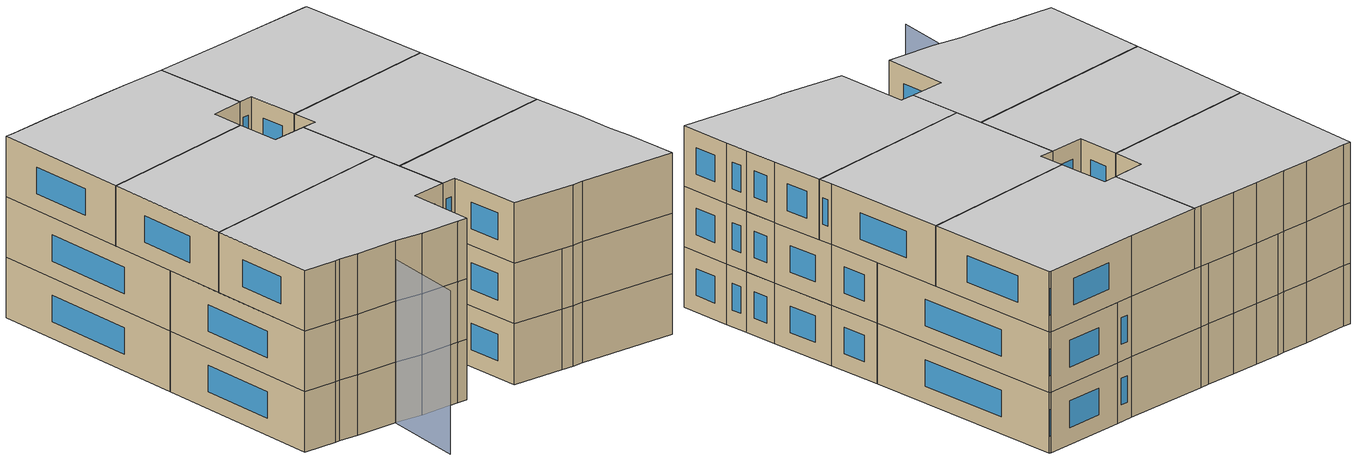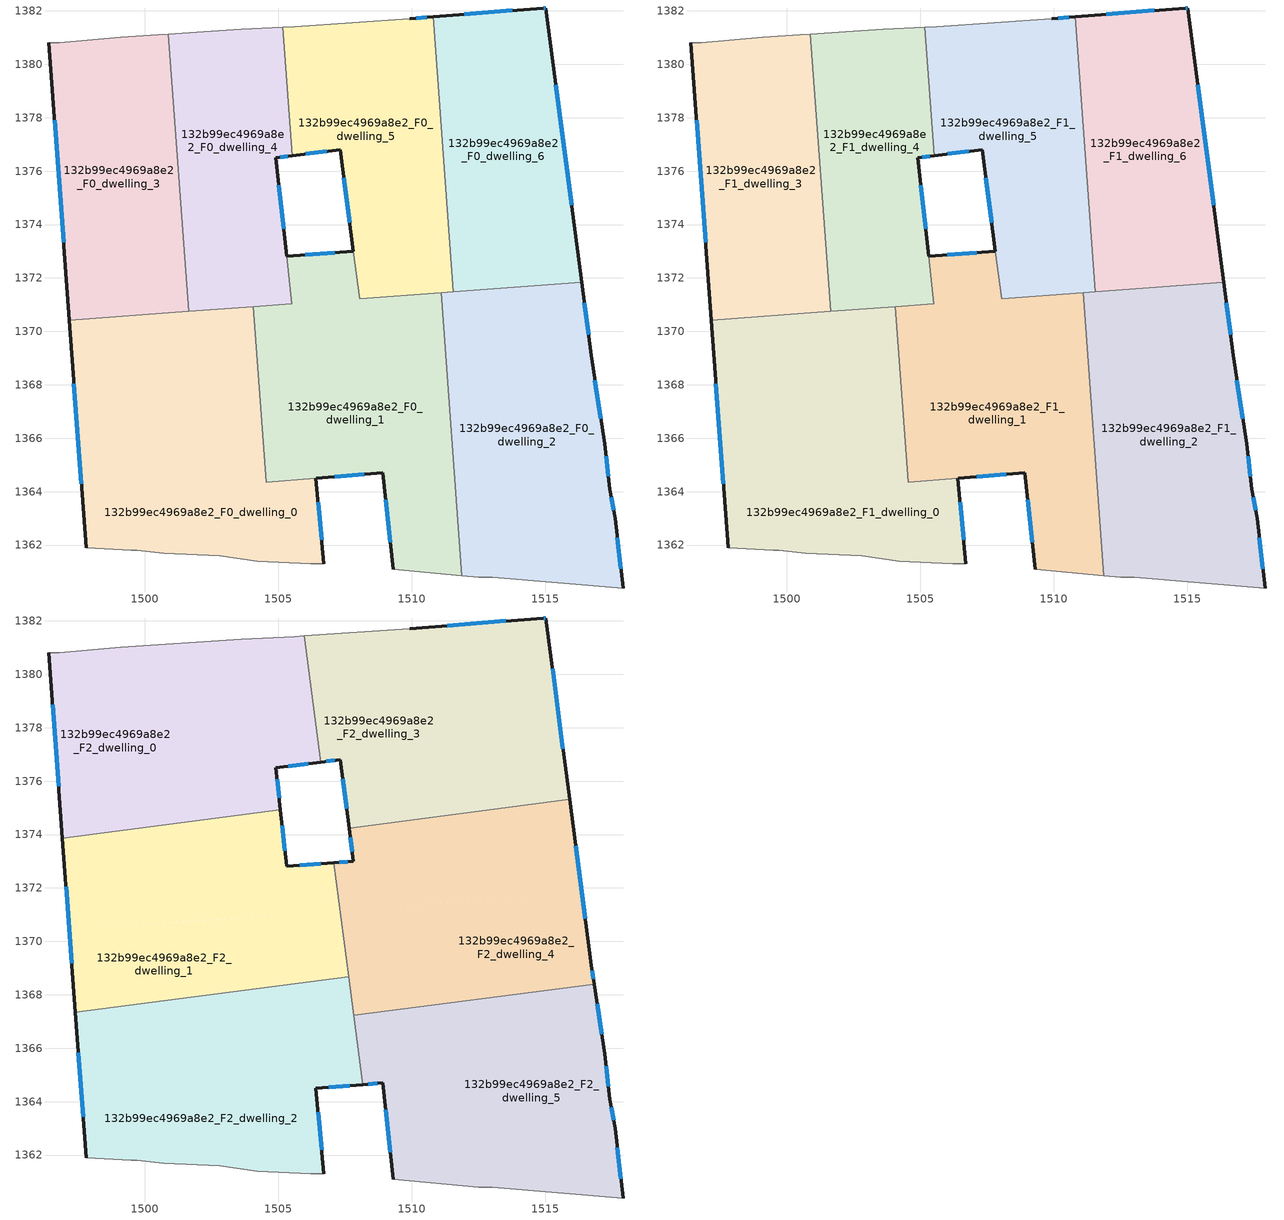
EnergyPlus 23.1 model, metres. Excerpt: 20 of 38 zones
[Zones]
132b99ec4969a8e2_F0_dwelling_0
 floor ground (EU_floor_Construction): 1504.06,1370.93 1504.55,1364.35 1506.41,1364.5 1506.71,1361.3 1506.21,1361.3 1504.21,1361.4 1502.81,1361.6 1500.71,1361.7 1499.71,1361.8 1499.51,1361.8 1497.81,1361.9 1497.18,1370.42 z0
 wall outside (EU_wall_Construction): 1497.18,1370.42 1497.81,1361.9 / 1506.71,1361.3 1506.41,1364.5 z0:3
 wall adiabatic (EU_wall_Construction): 1497.81,1361.9 1499.51,1361.8 1499.71,1361.8 1500.71,1361.7 1502.81,1361.6 1504.21,1361.4 1506.21,1361.3 1506.71,1361.3 z0:3
 wall to 132b99ec4969a8e2_F0_dwelling_1 (EU_wall_Construction): 1506.41,1364.5 1504.55,1364.35 / 1504.54,1364.35 1504.06,1370.93 z0:3
 wall to 132b99ec4969a8e2_F0_dwelling_3 (EU_wall_Construction): 1501.66,1370.75 1497.18,1370.42 z0:3
 wall to 132b99ec4969a8e2_F0_dwelling_4 (EU_wall_Construction): 1504.06,1370.93 1501.66,1370.75 z0:3
 window (EU_Window_Construction): 1497.35,1368.03 1497.63,1364.29 / 1506.63,1362.19 1506.5,1363.6 z0.84:2.16
132b99ec4969a8e2_F0_dwelling_1
 floor ground (EU_floor_Construction): 1511.1,1371.45 1511.88,1360.85 1509.31,1361.09 1508.92,1364.7 1504.55,1364.35 1504.06,1370.93 1505.51,1371.04 1505.31,1372.81 1507.82,1373 1508.05,1371.22 z0
 wall outside (EU_wall_Construction): 1507.82,1373 1505.31,1372.81 / 1506.42,1364.5 1508.92,1364.7 1509.31,1361.09 z0:3
 wall to 132b99ec4969a8e2_F0_dwelling_4 (EU_wall_Construction): 1505.31,1372.81 1505.51,1371.04 / 1505.5,1371.04 1504.06,1370.93 z0:3
 wall to 132b99ec4969a8e2_F0_dwelling_5 (EU_wall_Construction): 1511.1,1371.45 1508.05,1371.22 1507.82,1373 z0:3
 wall to 132b99ec4969a8e2_F0_dwelling_2 (EU_wall_Construction): 1511.88,1360.85 1511.1,1371.45 z0:3
 wall adiabatic (EU_wall_Construction): 1509.31,1361.09 1511.88,1360.85 z0:3
 window (EU_Window_Construction): 1507.12,1372.95 1506.02,1372.86 / 1509.03,1363.69 1509.2,1362.1 / 1507.12,1364.56 1508.22,1364.64 z0.84:2.16
132b99ec4969a8e2_F0_dwelling_2
 floor ground (EU_floor_Construction): 1516.36,1371.84 1516.72,1369.1 1517.22,1365.8 1517.42,1364.1 1517.62,1363 1517.92,1360.39 1513.02,1360.79 1512.52,1360.79 1511.88,1360.85 1511.1,1371.45 z0
 wall outside (EU_wall_Construction): 1517.92,1360.39 1517.62,1363 1517.42,1364.1 1517.22,1365.8 1516.72,1369.1 1516.36,1371.84 z0:3
 wall adiabatic (EU_wall_Construction): 1511.88,1360.85 1512.52,1360.79 1513.02,1360.79 1517.92,1360.39 z0:3
 wall to 132b99ec4969a8e2_F0_dwelling_6 (EU_wall_Construction): 1516.36,1371.84 1511.56,1371.48 z0:3
 wall to 132b99ec4969a8e2_F0_dwelling_5 (EU_wall_Construction): 1511.56,1371.48 1511.1,1371.45 z0:3
 window (EU_Window_Construction): 1517.84,1361.12 1517.7,1362.27 / 1516.62,1369.87 1516.47,1371.07 / 1517.08,1366.72 1516.86,1368.17 / 1517.37,1364.57 1517.28,1365.32 / 1517.56,1363.3 1517.48,1363.79 z0.84:2.16
132b99ec4969a8e2_F0_dwelling_3
 floor ground (EU_floor_Construction): 1500.89,1381.13 1501.66,1370.75 1497.18,1370.42 1496.41,1380.81 1496.81,1380.81 1499.11,1381.01 1500.51,1381.11 z0
 wall outside (EU_wall_Construction): 1496.41,1380.81 1497.18,1370.42 z0:3
 wall to 132b99ec4969a8e2_F0_dwelling_4 (EU_wall_Construction): 1501.66,1370.75 1500.89,1381.13 z0:3
 wall adiabatic (EU_wall_Construction): 1500.89,1381.13 1500.51,1381.11 1499.11,1381.01 1496.81,1380.81 1496.41,1380.81 z0:3
 window (EU_Window_Construction): 1496.63,1377.9 1496.96,1373.33 z0.84:2.16
132b99ec4969a8e2_F0_dwelling_4
 floor ground (EU_floor_Construction): 1505.17,1381.39 1505.52,1376.58 1504.92,1376.51 1505.51,1371.04 1501.66,1370.75 1500.89,1381.13 1502.21,1381.21 1503.62,1381.31 z0
 wall outside (EU_wall_Construction): 1505.31,1372.81 1504.92,1376.51 1505.52,1376.58 z0:3
 wall adiabatic (EU_wall_Construction): 1505.17,1381.39 1503.62,1381.31 1502.21,1381.21 1500.89,1381.13 z0:3
 wall to 132b99ec4969a8e2_F0_dwelling_5 (EU_wall_Construction): 1505.52,1376.58 1505.17,1381.39 z0:3
 window (EU_Window_Construction): 1505.09,1376.53 1505.35,1376.56 / 1505.2,1373.85 1505.03,1375.47 z0.84:2.16
132b99ec4969a8e2_F0_dwelling_5
 floor ground (EU_floor_Construction): 1510.8,1381.78 1511.56,1371.48 1508.05,1371.22 1507.32,1376.81 1505.52,1376.58 1505.17,1381.39 1505.62,1381.41 1509.92,1381.71 z0
 wall outside (EU_wall_Construction): 1505.52,1376.58 1507.32,1376.81 1507.81,1373.01 / 1510.8,1381.78 1509.92,1381.71 z0:3
 wall adiabatic (EU_wall_Construction): 1509.92,1381.71 1505.62,1381.41 1505.17,1381.39 z0:3
 wall to 132b99ec4969a8e2_F0_dwelling_6 (EU_wall_Construction): 1511.56,1371.48 1510.8,1381.78 z0:3
 window (EU_Window_Construction): 1507.46,1375.74 1507.68,1374.07 / 1506.02,1376.65 1506.81,1376.75 / 1510.56,1381.76 1510.17,1381.73 z0.84:2.16
132b99ec4969a8e2_F0_dwelling_6
 floor ground (EU_floor_Construction): 1515.02,1382.11 1516.36,1371.84 1511.56,1371.48 1510.8,1381.78 1514.93,1382.11 z0
 wall outside (EU_wall_Construction): 1516.36,1371.84 1515.02,1382.11 1514.93,1382.11 1510.8,1381.78 z0:3
 window (EU_Window_Construction): 1513.77,1382.02 1511.96,1381.87 / 1515,1382.11 1514.95,1382.11 / 1515.99,1374.72 1515.4,1379.23 z0.84:2.16
132b99ec4969a8e2_F1_dwelling_0
 floor to 132b99ec4969a8e2_F0_dwelling_0 (EU_floor_Construction): 1504.06,1370.93 1504.55,1364.35 1506.41,1364.5 1506.71,1361.3 1506.21,1361.3 1504.21,1361.4 1502.81,1361.6 1500.71,1361.7 1499.71,1361.8 1499.51,1361.8 1497.81,1361.9 1497.18,1370.42 z3
 wall outside (EU_wall_Construction): 1497.18,1370.42 1497.81,1361.9 / 1506.71,1361.3 1506.41,1364.5 z3:6
 wall adiabatic (EU_wall_Construction): 1497.81,1361.9 1499.51,1361.8 1499.71,1361.8 1500.71,1361.7 1502.81,1361.6 1504.21,1361.4 1506.21,1361.3 1506.71,1361.3 z3:6
 wall to 132b99ec4969a8e2_F1_dwelling_1 (EU_wall_Construction): 1506.41,1364.5 1504.55,1364.35 / 1504.54,1364.35 1504.06,1370.93 z3:6
 wall to 132b99ec4969a8e2_F1_dwelling_3 (EU_wall_Construction): 1501.66,1370.75 1497.18,1370.42 z3:6
 wall to 132b99ec4969a8e2_F1_dwelling_4 (EU_wall_Construction): 1504.06,1370.93 1501.66,1370.75 z3:6
 window (EU_Window_Construction): 1497.35,1368.03 1497.63,1364.29 / 1506.63,1362.19 1506.5,1363.6 z3.84:5.16
132b99ec4969a8e2_F1_dwelling_1
 floor to 132b99ec4969a8e2_F0_dwelling_1 (EU_floor_Construction): 1511.1,1371.45 1511.88,1360.85 1509.31,1361.09 1508.92,1364.7 1504.55,1364.36 1504.06,1370.93 1505.51,1371.04 1505.31,1372.81 1507.82,1373 1508.05,1371.22 z3
 wall outside (EU_wall_Construction): 1507.82,1373 1505.31,1372.81 / 1506.42,1364.5 1508.92,1364.7 1509.31,1361.09 z3:6
 wall to 132b99ec4969a8e2_F1_dwelling_4 (EU_wall_Construction): 1505.31,1372.81 1505.51,1371.04 / 1505.5,1371.04 1504.06,1370.93 z3:6
 wall to 132b99ec4969a8e2_F1_dwelling_5 (EU_wall_Construction): 1511.1,1371.45 1508.05,1371.22 1507.82,1373 z3:6
 wall to 132b99ec4969a8e2_F1_dwelling_2 (EU_wall_Construction): 1511.88,1360.85 1511.1,1371.45 z3:6
 wall adiabatic (EU_wall_Construction): 1509.31,1361.09 1511.88,1360.85 z3:6
 window (EU_Window_Construction): 1507.12,1372.95 1506.02,1372.86 / 1509.03,1363.69 1509.2,1362.1 / 1507.12,1364.56 1508.22,1364.64 z3.84:5.16
132b99ec4969a8e2_F1_dwelling_2
 floor to 132b99ec4969a8e2_F0_dwelling_2 (EU_floor_Construction): 1516.36,1371.84 1516.72,1369.1 1517.22,1365.8 1517.42,1364.1 1517.62,1363 1517.92,1360.39 1513.02,1360.79 1512.52,1360.79 1511.88,1360.85 1511.1,1371.45 z3
 wall outside (EU_wall_Construction): 1517.92,1360.39 1517.62,1363 1517.42,1364.1 1517.22,1365.8 1516.72,1369.1 1516.36,1371.84 z3:6
 wall adiabatic (EU_wall_Construction): 1511.88,1360.85 1512.52,1360.79 1513.02,1360.79 1517.92,1360.39 z3:6
 wall to 132b99ec4969a8e2_F1_dwelling_6 (EU_wall_Construction): 1516.36,1371.84 1511.56,1371.48 z3:6
 wall to 132b99ec4969a8e2_F1_dwelling_5 (EU_wall_Construction): 1511.56,1371.48 1511.1,1371.45 z3:6
 window (EU_Window_Construction): 1517.84,1361.12 1517.7,1362.27 / 1516.62,1369.87 1516.47,1371.07 / 1517.08,1366.72 1516.86,1368.17 / 1517.37,1364.57 1517.28,1365.32 / 1517.56,1363.3 1517.48,1363.79 z3.84:5.16
132b99ec4969a8e2_F1_dwelling_3
 floor to 132b99ec4969a8e2_F0_dwelling_3 (EU_floor_Construction): 1500.89,1381.13 1501.66,1370.75 1497.18,1370.42 1496.41,1380.81 1496.81,1380.81 1499.11,1381.01 1500.51,1381.11 z3
 wall outside (EU_wall_Construction): 1496.41,1380.81 1497.18,1370.42 z3:6
 wall to 132b99ec4969a8e2_F1_dwelling_4 (EU_wall_Construction): 1501.66,1370.75 1500.89,1381.13 z3:6
 wall adiabatic (EU_wall_Construction): 1500.89,1381.13 1500.51,1381.11 1499.11,1381.01 1496.81,1380.81 1496.41,1380.81 z3:6
 window (EU_Window_Construction): 1496.63,1377.9 1496.96,1373.33 z3.84:5.16
132b99ec4969a8e2_F1_dwelling_4
 floor to 132b99ec4969a8e2_F0_dwelling_4 (EU_floor_Construction): 1505.17,1381.39 1505.52,1376.58 1504.92,1376.51 1505.5,1371.04 1501.66,1370.75 1500.89,1381.13 1502.21,1381.21 1503.62,1381.31 z3
 wall outside (EU_wall_Construction): 1505.31,1372.81 1504.92,1376.51 1505.52,1376.58 z3:6
 wall adiabatic (EU_wall_Construction): 1505.17,1381.39 1503.62,1381.31 1502.21,1381.21 1500.89,1381.13 z3:6
 wall to 132b99ec4969a8e2_F1_dwelling_5 (EU_wall_Construction): 1505.52,1376.58 1505.17,1381.39 z3:6
 window (EU_Window_Construction): 1505.09,1376.53 1505.35,1376.56 / 1505.2,1373.85 1505.03,1375.47 z3.84:5.16
132b99ec4969a8e2_F1_dwelling_5
 floor to 132b99ec4969a8e2_F0_dwelling_5 (EU_floor_Construction): 1510.8,1381.78 1511.56,1371.48 1508.05,1371.22 1507.32,1376.81 1505.52,1376.58 1505.17,1381.39 1505.62,1381.41 1509.92,1381.71 z3
 wall outside (EU_wall_Construction): 1505.52,1376.58 1507.32,1376.81 1507.81,1373.01 / 1510.8,1381.78 1509.92,1381.71 z3:6
 wall adiabatic (EU_wall_Construction): 1509.92,1381.71 1505.62,1381.41 1505.17,1381.39 z3:6
 wall to 132b99ec4969a8e2_F1_dwelling_6 (EU_wall_Construction): 1511.56,1371.48 1510.8,1381.78 z3:6
 window (EU_Window_Construction): 1507.46,1375.74 1507.68,1374.07 / 1506.02,1376.65 1506.81,1376.75 / 1510.56,1381.76 1510.17,1381.73 z3.84:5.16
132b99ec4969a8e2_F1_dwelling_6
 floor to 132b99ec4969a8e2_F0_dwelling_6 (EU_floor_Construction): 1515.02,1382.11 1516.36,1371.84 1511.56,1371.48 1510.8,1381.78 1514.93,1382.11 z3
 wall outside (EU_wall_Construction): 1516.36,1371.84 1515.02,1382.11 1514.93,1382.11 1510.8,1381.78 z3:6
 window (EU_Window_Construction): 1513.77,1382.02 1511.96,1381.87 / 1515,1382.11 1514.95,1382.11 / 1515.99,1374.72 1515.4,1379.23 z3.84:5.16
132b99ec4969a8e2_F2_dwelling_0
 floor to 132b99ec4969a8e2_F1_dwelling_3 (EU_floor_Construction): 1500.89,1381.13 1501.39,1374.45 1496.92,1373.87 1496.41,1380.81 1496.81,1380.81 1499.11,1381.01 1500.51,1381.11 z6
 floor to 132b99ec4969a8e2_F1_dwelling_4 (EU_floor_Construction): 1505.17,1381.39 1505.52,1376.58 1504.92,1376.51 1505.08,1374.93 1501.39,1374.45 1500.89,1381.13 1502.21,1381.21 1503.62,1381.31 z6
 floor to 132b99ec4969a8e2_F1_dwelling_5 (EU_floor_Construction): 1505.98,1381.44 1506.59,1376.72 1505.52,1376.58 1505.17,1381.39 1505.62,1381.41 z6
 wall outside (EU_wall_Construction): 1505.08,1374.93 1504.92,1376.51 1506.59,1376.72 / 1496.41,1380.81 1496.92,1373.87 z6:9
 wall adiabatic (EU_wall_Construction): 1505.97,1381.44 1505.62,1381.41 1503.62,1381.31 1502.21,1381.21 1500.51,1381.11 1499.11,1381.01 1496.81,1380.81 1496.41,1380.81 z6:9
 wall to 132b99ec4969a8e2_F2_dwelling_3 (EU_wall_Construction): 1506.59,1376.72 1505.97,1381.44 z6:9
 wall to 132b99ec4969a8e2_F2_dwelling_1 (EU_wall_Construction): 1496.92,1373.87 1505.08,1374.93 z6:9
 window (EU_Window_Construction): 1505.38,1376.57 1506.12,1376.66 / 1505.04,1375.37 1504.96,1376.07 / 1496.55,1378.87 1496.78,1375.81 z6.84:8.16
 ceiling to 132b99ec4969a8e2_F3_dwelling_0 (EU_floor_Construction): 1505.08,1374.93 1504.92,1376.51 1506.59,1376.72 1505.97,1381.44 1505.62,1381.41 1503.62,1381.31 1502.21,1381.21 1500.51,1381.11 1499.11,1381.01 1496.81,1380.81 1496.41,1380.81 1496.92,1373.87 z9
132b99ec4969a8e2_F2_dwelling_1
 floor to 132b99ec4969a8e2_F1_dwelling_4 (EU_floor_Construction): 1505.08,1374.93 1505.5,1371.04 1501.66,1370.75 1501.39,1374.45 z6
 floor to 132b99ec4969a8e2_F1_dwelling_0 (EU_floor_Construction): 1504.06,1370.93 1504.26,1368.24 1497.4,1367.35 1497.18,1370.42 z6
 floor to 132b99ec4969a8e2_F1_dwelling_3 (EU_floor_Construction): 1501.39,1374.45 1501.66,1370.75 1497.18,1370.42 1496.92,1373.87 z6
 floor to 132b99ec4969a8e2_F1_dwelling_1 (EU_floor_Construction): 1507.08,1372.95 1507.64,1368.68 1504.26,1368.24 1504.06,1370.93 1505.51,1371.04 1505.31,1372.81 z6
 wall outside (EU_wall_Construction): 1496.92,1373.87 1497.4,1367.35 / 1507.08,1372.95 1505.31,1372.81 1505.08,1374.93 z6:9
 wall to 132b99ec4969a8e2_F2_dwelling_2 (EU_wall_Construction): 1497.4,1367.35 1507.64,1368.68 z6:9
 wall to 132b99ec4969a8e2_F2_dwelling_4 (EU_wall_Construction): 1507.64,1368.68 1507.08,1372.95 z6:9
 window (EU_Window_Construction): 1497.06,1372.04 1497.27,1369.17 / 1505.25,1373.4 1505.15,1374.33 / 1506.59,1372.91 1505.81,1372.85 z6.84:8.16
 ceiling to 132b99ec4969a8e2_F3_dwelling_1 (EU_floor_Construction): 1507.64,1368.68 1507.08,1372.95 1505.31,1372.81 1505.08,1374.93 1496.92,1373.87 1497.4,1367.35 z9
132b99ec4969a8e2_F2_dwelling_2
 floor to 132b99ec4969a8e2_F1_dwelling_0 (EU_floor_Construction): 1504.26,1368.24 1504.55,1364.35 1506.41,1364.5 1506.71,1361.3 1506.21,1361.3 1504.21,1361.4 1502.81,1361.6 1500.71,1361.7 1499.71,1361.8 1499.51,1361.8 1497.81,1361.9 1497.4,1367.35 z6
 floor to 132b99ec4969a8e2_F1_dwelling_1 (EU_floor_Construction): 1507.64,1368.68 1508.16,1364.64 1504.55,1364.36 1504.26,1368.24 z6
 wall outside (EU_wall_Construction): 1497.4,1367.35 1497.81,1361.9 / 1506.71,1361.3 1506.41,1364.5 1508.16,1364.64 z6:9
 wall adiabatic (EU_wall_Construction): 1497.81,1361.9 1499.51,1361.8 1499.71,1361.8 1500.71,1361.7 1502.81,1361.6 1504.21,1361.4 1506.21,1361.3 1506.71,1361.3 z6:9
 wall to 132b99ec4969a8e2_F2_dwelling_5 (EU_wall_Construction): 1508.16,1364.64 1507.82,1367.23 z6:9
 wall to 132b99ec4969a8e2_F2_dwelling_4 (EU_wall_Construction): 1507.82,1367.23 1507.64,1368.68 z6:9
 window (EU_Window_Construction): 1497.52,1365.82 1497.69,1363.43 / 1506.9,1364.54 1507.67,1364.6 / 1506.63,1362.19 1506.5,1363.6 z6.84:8.16
 ceiling to 132b99ec4969a8e2_F3_dwelling_2 (EU_floor_Construction): 1506.71,1361.3 1506.41,1364.5 1508.16,1364.64 1507.64,1368.68 1497.4,1367.35 1497.81,1361.9 1499.51,1361.8 1499.71,1361.8 1500.71,1361.7 1502.81,1361.6 1504.21,1361.4 1506.21,1361.3 z9
132b99ec4969a8e2_F2_dwelling_3
 floor to 132b99ec4969a8e2_F1_dwelling_5 (EU_floor_Construction): 1510.8,1381.78 1511.32,1374.72 1507.65,1374.24 1507.32,1376.81 1506.59,1376.72 1505.98,1381.44 1509.92,1381.71 z6
 floor to 132b99ec4969a8e2_F1_dwelling_6 (EU_floor_Construction): 1515.02,1382.11 1515.91,1375.32 1511.32,1374.72 1510.8,1381.78 1514.93,1382.11 z6
 wall outside (EU_wall_Construction): 1506.59,1376.72 1507.32,1376.81 1507.65,1374.24 / 1515.91,1375.32 1515.02,1382.11 1514.93,1382.11 1509.92,1381.71 z6:9
 wall to 132b99ec4969a8e2_F2_dwelling_4 (EU_wall_Construction): 1507.65,1374.24 1515.91,1375.32 z6:9
 wall adiabatic (EU_wall_Construction): 1509.92,1381.71 1505.97,1381.44 z6:9
 window (EU_Window_Construction): 1507.41,1376.09 1507.56,1374.96 / 1506.79,1376.74 1507.11,1376.78 / 1513.52,1382 1511.32,1381.82 / 1515,1382.11 1514.95,1382.11 / 1515.66,1377.22 1515.27,1380.21 z6.84:8.16
 ceiling to 132b99ec4969a8e2_F3_dwelling_3 (EU_floor_Construction): 1515.91,1375.32 1515.02,1382.11 1514.93,1382.11 1509.92,1381.71 1505.97,1381.44 1506.59,1376.72 1507.32,1376.81 1507.65,1374.24 z9
132b99ec4969a8e2_F2_dwelling_4
 floor to 132b99ec4969a8e2_F1_dwelling_2 (EU_floor_Construction): 1516.36,1371.84 1516.72,1369.1 1516.83,1368.4 1511.38,1367.69 1511.1,1371.45 z6
 floor to 132b99ec4969a8e2_F1_dwelling_5 (EU_floor_Construction): 1511.32,1374.72 1511.56,1371.48 1508.05,1371.22 1507.65,1374.24 z6
 floor to 132b99ec4969a8e2_F1_dwelling_1 (EU_floor_Construction): 1511.1,1371.45 1511.38,1367.69 1507.82,1367.23 1507.08,1372.95 1507.82,1373 1508.05,1371.22 z6
 floor to 132b99ec4969a8e2_F1_dwelling_6 (EU_floor_Construction): 1515.91,1375.32 1516.36,1371.84 1511.56,1371.48 1511.32,1374.72 z6
 wall outside (EU_wall_Construction): 1507.65,1374.24 1507.82,1373 1507.08,1372.95 / 1516.83,1368.4 1516.72,1369.1 1515.91,1375.32 z6:9
 wall to 132b99ec4969a8e2_F2_dwelling_5 (EU_wall_Construction): 1507.82,1367.23 1516.83,1368.4 z6:9
 window (EU_Window_Construction): 1507.61,1372.99 1507.29,1372.96 / 1507.7,1373.9 1507.77,1373.35 / 1516.49,1370.84 1516.14,1373.58 / 1516.8,1368.6 1516.75,1368.9 z6.84:8.16
 ceiling to 132b99ec4969a8e2_F3_dwelling_4 (EU_floor_Construction): 1516.83,1368.4 1516.72,1369.1 1515.91,1375.32 1507.65,1374.24 1507.82,1373 1507.08,1372.95 1507.82,1367.23 z9
132b99ec4969a8e2_F2_dwelling_5
 floor to 132b99ec4969a8e2_F1_dwelling_1 (EU_floor_Construction): 1511.38,1367.69 1511.88,1360.85 1509.31,1361.09 1508.92,1364.7 1508.16,1364.64 1507.82,1367.23 z6
 floor to 132b99ec4969a8e2_F1_dwelling_2 (EU_floor_Construction): 1516.83,1368.4 1517.22,1365.8 1517.42,1364.1 1517.62,1363 1517.92,1360.39 1513.02,1360.79 1512.52,1360.79 1511.88,1360.85 1511.38,1367.69 z6
 wall outside (EU_wall_Construction): 1517.92,1360.39 1517.62,1363 1517.42,1364.1 1517.22,1365.8 1516.83,1368.4 / 1508.16,1364.64 1508.92,1364.7 1509.31,1361.09 z6:9
 wall adiabatic (EU_wall_Construction): 1509.31,1361.09 1512.52,1360.79 1513.02,1360.79 1517.92,1360.39 z6:9
 window (EU_Window_Construction): 1517.84,1361.12 1517.7,1362.27 / 1509.03,1363.69 1509.2,1362.1 / 1508.37,1364.66 1508.7,1364.68 / 1517.11,1366.53 1516.94,1367.67 / 1517.37,1364.57 1517.28,1365.32 / 1517.56,1363.3 1517.48,1363.79 z6.84:8.16
 ceiling to 132b99ec4969a8e2_F3_dwelling_5 (EU_floor_Construction): 1517.92,1360.39 1517.62,1363 1517.42,1364.1 1517.22,1365.8 1516.83,1368.4 1507.82,1367.23 1508.16,1364.64 1508.92,1364.7 1509.31,1361.09 1512.52,1360.79 1513.02,1360.79 z9
shading: 1502.85,1362.29 1502.61,1357.59 z0:8.1
[Building]
EU S2 Campaign: North Axis=0; Terrain=City; Solar Distribution=FullExterior
[Site:Location]
Lyon-Bron: Latitude=45.75; Longitude=5; Time Zone=1; Elevation=198
[SizingPeriod:WeatherFileDays]
AnnualSizingPeriod: Begin Month=1; Begin Day of Month=1; End Month=12; End Day of Month=31; Day of Week for Start Day=Monday; Use Weather File Daylight Saving Period=No; Use Weather File Rain and Snow Indicators=No
[MATERIAL]
EU_InternalMass_Material: Roughness=MediumRough; Thickness=0.1; Conductivity=1; Density=1800; Specific Heat=900; Thermal Absorptance=0.9; Solar Absorptance=0.7; Visible Absorptance=0.7
[MATERIAL:NOMASS] Roughness=MediumRough; Thermal Absorptance=0.9; Solar Absorptance=0.7; Visible Absorptance=0.7
Name | Thermal Resistance
EU_wall_NoMass | 0.776494
EU_floor_NoMass | 0.421597
[WINDOWMATERIAL:SIMPLEGLAZINGSYSTEM]
EU_Window_SimpleGlazing: UFactor=4.24961; Solar Heat Gain Coefficient=0.83; Visible Transmittance=0.83
[CONSTRUCTION]
EU_wall_Construction: EU_wall_NoMass
EU_floor_Construction: EU_floor_NoMass
EU_Window_Construction: EU_Window_SimpleGlazing
EU_InternalMass_Construction: EU_InternalMass_Material
[ZONE] Type=1; Multiplier=1; Ceiling Height=autocalculate; Floor Area=autocalculate; Part of Total Floor Area=Yes
Name | Volume
132b99ec4969a8e2_F0_dwelling_0; 132b99ec4969a8e2_F1_dwelling_0 | 204.842
132b99ec4969a8e2_F2_dwelling_0 | 187.046
132b99ec4969a8e2_F0_dwelling_1 | 182.824
132b99ec4969a8e2_F1_dwelling_1 | 182.788
132b99ec4969a8e2_F2_dwelling_1 | 187.052
132b99ec4969a8e2_F0_dwelling_2; 132b99ec4969a8e2_F1_dwelling_2 | 187.044
132b99ec4969a8e2_F2_dwelling_2 | 187.065
132b99ec4969a8e2_F0_dwelling_3; 132b99ec4969a8e2_F1_dwelling_3 | 140.301
132b99ec4969a8e2_F2_dwelling_3 | 187.064
132b99ec4969a8e2_F0_dwelling_4 | 124.841
132b99ec4969a8e2_F1_dwelling_4 | 124.804
132b99ec4969a8e2_F2_dwelling_4 | 187.045
132b99ec4969a8e2_F0_dwelling_5; 132b99ec4969a8e2_F1_dwelling_5 | 142.19
132b99ec4969a8e2_F2_dwelling_5 | 187.055
132b99ec4969a8e2_F0_dwelling_6; 132b99ec4969a8e2_F1_dwelling_6 | 140.295
[INTERNALMASS] Construction=EU_InternalMass_Construction
Name | Zone or ZoneList | Surface Area
132b99ec4969a8e2_F0_dwelling_0_EU_InternalMass | 132b99ec4969a8e2_F0_dwelling_0 | 68.2809
132b99ec4969a8e2_F0_dwelling_1_EU_InternalMass | 132b99ec4969a8e2_F0_dwelling_1 | 60.9401
132b99ec4969a8e2_F0_dwelling_2_EU_InternalMass | 132b99ec4969a8e2_F0_dwelling_2 | 62.3478
132b99ec4969a8e2_F0_dwelling_3_EU_InternalMass | 132b99ec4969a8e2_F0_dwelling_3 | 46.7669
132b99ec4969a8e2_F0_dwelling_4_EU_InternalMass | 132b99ec4969a8e2_F0_dwelling_4 | 41.6147
132b99ec4969a8e2_F0_dwelling_5_EU_InternalMass | 132b99ec4969a8e2_F0_dwelling_5 | 47.395
132b99ec4969a8e2_F0_dwelling_6_EU_InternalMass | 132b99ec4969a8e2_F0_dwelling_6 | 46.7649
132b99ec4969a8e2_F1_dwelling_0_EU_InternalMass | 132b99ec4969a8e2_F1_dwelling_0 | 68.2809
132b99ec4969a8e2_F1_dwelling_1_EU_InternalMass | 132b99ec4969a8e2_F1_dwelling_1 | 60.9401
132b99ec4969a8e2_F1_dwelling_2_EU_InternalMass | 132b99ec4969a8e2_F1_dwelling_2 | 62.3478
132b99ec4969a8e2_F1_dwelling_3_EU_InternalMass | 132b99ec4969a8e2_F1_dwelling_3 | 46.7669
132b99ec4969a8e2_F1_dwelling_4_EU_InternalMass | 132b99ec4969a8e2_F1_dwelling_4 | 41.6147
132b99ec4969a8e2_F1_dwelling_5_EU_InternalMass | 132b99ec4969a8e2_F1_dwelling_5 | 47.395
132b99ec4969a8e2_F1_dwelling_6_EU_InternalMass | 132b99ec4969a8e2_F1_dwelling_6 | 46.7649
132b99ec4969a8e2_F2_dwelling_0_EU_InternalMass | 132b99ec4969a8e2_F2_dwelling_0 | 62.3484
132b99ec4969a8e2_F2_dwelling_1_EU_InternalMass | 132b99ec4969a8e2_F2_dwelling_1 | 62.3508
132b99ec4969a8e2_F2_dwelling_2_EU_InternalMass | 132b99ec4969a8e2_F2_dwelling_2 | 62.3549
132b99ec4969a8e2_F2_dwelling_3_EU_InternalMass | 132b99ec4969a8e2_F2_dwelling_3 | 62.3544
132b99ec4969a8e2_F2_dwelling_4_EU_InternalMass | 132b99ec4969a8e2_F2_dwelling_4 | 62.3481
132b99ec4969a8e2_F2_dwelling_5_EU_InternalMass | 132b99ec4969a8e2_F2_dwelling_5 | 62.3516
[OTHEREQUIPMENT] Fuel Type=Electricity; Design Level Calculation Method=Watts/Area; Power per Zone Floor Area=1; Fraction Latent=0; Fraction Radiant=0; Fraction Lost=0; Carbon Dioxide Generation Rate=0; EndUse Subcategory=EU_Step8_InternalGains
Name | Zone or ZoneList or Space or SpaceList | Schedule
EU_Step8_InternalGain_132b99ec4969a8e2_F0_dwelling_0_f000 | 132b99ec4969a8e2_F0_dwelling_0 | EU_Step8_GainSchedule_132b99ec4969a8e2_F0_dwelling_0_f000
EU_Step8_InternalGain_132b99ec4969a8e2_F0_dwelling_1_f000 | 132b99ec4969a8e2_F0_dwelling_1 | EU_Step8_GainSchedule_132b99ec4969a8e2_F0_dwelling_1_f000
EU_Step8_InternalGain_132b99ec4969a8e2_F0_dwelling_2_f000 | 132b99ec4969a8e2_F0_dwelling_2 | EU_Step8_GainSchedule_132b99ec4969a8e2_F0_dwelling_2_f000
EU_Step8_InternalGain_132b99ec4969a8e2_F0_dwelling_3_f000 | 132b99ec4969a8e2_F0_dwelling_3 | EU_Step8_GainSchedule_132b99ec4969a8e2_F0_dwelling_3_f000
EU_Step8_InternalGain_132b99ec4969a8e2_F0_dwelling_4_f000 | 132b99ec4969a8e2_F0_dwelling_4 | EU_Step8_GainSchedule_132b99ec4969a8e2_F0_dwelling_4_f000
EU_Step8_InternalGain_132b99ec4969a8e2_F0_dwelling_5_f000 | 132b99ec4969a8e2_F0_dwelling_5 | EU_Step8_GainSchedule_132b99ec4969a8e2_F0_dwelling_5_f000
EU_Step8_InternalGain_132b99ec4969a8e2_F0_dwelling_6_f000 | 132b99ec4969a8e2_F0_dwelling_6 | EU_Step8_GainSchedule_132b99ec4969a8e2_F0_dwelling_6_f000
EU_Step8_InternalGain_132b99ec4969a8e2_F1_dwelling_0_f000 | 132b99ec4969a8e2_F1_dwelling_0 | EU_Step8_GainSchedule_132b99ec4969a8e2_F1_dwelling_0_f000
EU_Step8_InternalGain_132b99ec4969a8e2_F1_dwelling_1_f000 | 132b99ec4969a8e2_F1_dwelling_1 | EU_Step8_GainSchedule_132b99ec4969a8e2_F1_dwelling_1_f000
EU_Step8_InternalGain_132b99ec4969a8e2_F1_dwelling_2_f000 | 132b99ec4969a8e2_F1_dwelling_2 | EU_Step8_GainSchedule_132b99ec4969a8e2_F1_dwelling_2_f000
EU_Step8_InternalGain_132b99ec4969a8e2_F1_dwelling_3_f000 | 132b99ec4969a8e2_F1_dwelling_3 | EU_Step8_GainSchedule_132b99ec4969a8e2_F1_dwelling_3_f000
EU_Step8_InternalGain_132b99ec4969a8e2_F1_dwelling_4_f000 | 132b99ec4969a8e2_F1_dwelling_4 | EU_Step8_GainSchedule_132b99ec4969a8e2_F1_dwelling_4_f000
EU_Step8_InternalGain_132b99ec4969a8e2_F1_dwelling_5_f000 | 132b99ec4969a8e2_F1_dwelling_5 | EU_Step8_GainSchedule_132b99ec4969a8e2_F1_dwelling_5_f000
EU_Step8_InternalGain_132b99ec4969a8e2_F1_dwelling_6_f000 | 132b99ec4969a8e2_F1_dwelling_6 | EU_Step8_GainSchedule_132b99ec4969a8e2_F1_dwelling_6_f000
EU_Step8_InternalGain_132b99ec4969a8e2_F2_dwelling_0_f000 | 132b99ec4969a8e2_F2_dwelling_0 | EU_Step8_GainSchedule_132b99ec4969a8e2_F2_dwelling_0_f000
EU_Step8_InternalGain_132b99ec4969a8e2_F2_dwelling_1_f000 | 132b99ec4969a8e2_F2_dwelling_1 | EU_Step8_GainSchedule_132b99ec4969a8e2_F2_dwelling_1_f000
EU_Step8_InternalGain_132b99ec4969a8e2_F2_dwelling_2_f000 | 132b99ec4969a8e2_F2_dwelling_2 | EU_Step8_GainSchedule_132b99ec4969a8e2_F2_dwelling_2_f000
EU_Step8_InternalGain_132b99ec4969a8e2_F2_dwelling_3_f000 | 132b99ec4969a8e2_F2_dwelling_3 | EU_Step8_GainSchedule_132b99ec4969a8e2_F2_dwelling_3_f000
EU_Step8_InternalGain_132b99ec4969a8e2_F2_dwelling_4_f000 | 132b99ec4969a8e2_F2_dwelling_4 | EU_Step8_GainSchedule_132b99ec4969a8e2_F2_dwelling_4_f000
EU_Step8_InternalGain_132b99ec4969a8e2_F2_dwelling_5_f000 | 132b99ec4969a8e2_F2_dwelling_5 | EU_Step8_GainSchedule_132b99ec4969a8e2_F2_dwelling_5_f000
[ZONEVENTILATION:DESIGNFLOWRATE] Schedule=EU_AlwaysOn; Design Flow Rate Calculation Method=AirChanges/Hour; Air Changes per Hour=0.693814; Ventilation Type=Natural; Fan Pressure Rise=0; Fan Total Efficiency=1; Constant Term Coefficient=1; Temperature Term Coefficient=0; Velocity Term Coefficient=0; Velocity Squared Term Coefficient=0; Minimum Indoor Temperature=-100; Maximum Indoor Temperature=100; Delta Temperature=-100; Minimum Outdoor Temperature=-100; Maximum Outdoor Temperature=100; Maximum Wind Speed=40
Name | Zone or ZoneList or Space or SpaceList
EU_ConstantAir_132b99ec4969a8e2_F0_dwelling_0 | 132b99ec4969a8e2_F0_dwelling_0
EU_ConstantAir_132b99ec4969a8e2_F0_dwelling_1 | 132b99ec4969a8e2_F0_dwelling_1
EU_ConstantAir_132b99ec4969a8e2_F0_dwelling_2 | 132b99ec4969a8e2_F0_dwelling_2
EU_ConstantAir_132b99ec4969a8e2_F0_dwelling_3 | 132b99ec4969a8e2_F0_dwelling_3
EU_ConstantAir_132b99ec4969a8e2_F0_dwelling_4 | 132b99ec4969a8e2_F0_dwelling_4
EU_ConstantAir_132b99ec4969a8e2_F0_dwelling_5 | 132b99ec4969a8e2_F0_dwelling_5
EU_ConstantAir_132b99ec4969a8e2_F0_dwelling_6 | 132b99ec4969a8e2_F0_dwelling_6
EU_ConstantAir_132b99ec4969a8e2_F1_dwelling_0 | 132b99ec4969a8e2_F1_dwelling_0
EU_ConstantAir_132b99ec4969a8e2_F1_dwelling_1 | 132b99ec4969a8e2_F1_dwelling_1
EU_ConstantAir_132b99ec4969a8e2_F1_dwelling_2 | 132b99ec4969a8e2_F1_dwelling_2
EU_ConstantAir_132b99ec4969a8e2_F1_dwelling_3 | 132b99ec4969a8e2_F1_dwelling_3
EU_ConstantAir_132b99ec4969a8e2_F1_dwelling_4 | 132b99ec4969a8e2_F1_dwelling_4
EU_ConstantAir_132b99ec4969a8e2_F1_dwelling_5 | 132b99ec4969a8e2_F1_dwelling_5
EU_ConstantAir_132b99ec4969a8e2_F1_dwelling_6 | 132b99ec4969a8e2_F1_dwelling_6
EU_ConstantAir_132b99ec4969a8e2_F2_dwelling_0 | 132b99ec4969a8e2_F2_dwelling_0
EU_ConstantAir_132b99ec4969a8e2_F2_dwelling_1 | 132b99ec4969a8e2_F2_dwelling_1
EU_ConstantAir_132b99ec4969a8e2_F2_dwelling_2 | 132b99ec4969a8e2_F2_dwelling_2
EU_ConstantAir_132b99ec4969a8e2_F2_dwelling_3 | 132b99ec4969a8e2_F2_dwelling_3
EU_ConstantAir_132b99ec4969a8e2_F2_dwelling_4 | 132b99ec4969a8e2_F2_dwelling_4
EU_ConstantAir_132b99ec4969a8e2_F2_dwelling_5 | 132b99ec4969a8e2_F2_dwelling_5
[HVACTEMPLATE:THERMOSTAT] Constant Heating Setpoint=20; Constant Cooling Setpoint=50
EU_HeatOnly_132b99ec4969a8e2_F0_dwelling_0; EU_HeatOnly_132b99ec4969a8e2_F0_dwelling_1; EU_HeatOnly_132b99ec4969a8e2_F0_dwelling_2; EU_HeatOnly_132b99ec4969a8e2_F0_dwelling_3; EU_HeatOnly_132b99ec4969a8e2_F0_dwelling_4; EU_HeatOnly_132b99ec4969a8e2_F0_dwelling_5; EU_HeatOnly_132b99ec4969a8e2_F0_dwelling_6; EU_HeatOnly_132b99ec4969a8e2_F1_dwelling_0; EU_HeatOnly_132b99ec4969a8e2_F1_dwelling_1; EU_HeatOnly_132b99ec4969a8e2_F1_dwelling_2; EU_HeatOnly_132b99ec4969a8e2_F1_dwelling_3; EU_HeatOnly_132b99ec4969a8e2_F1_dwelling_4; EU_HeatOnly_132b99ec4969a8e2_F1_dwelling_5; EU_HeatOnly_132b99ec4969a8e2_F1_dwelling_6; EU_HeatOnly_132b99ec4969a8e2_F2_dwelling_0; EU_HeatOnly_132b99ec4969a8e2_F2_dwelling_1; EU_HeatOnly_132b99ec4969a8e2_F2_dwelling_2; EU_HeatOnly_132b99ec4969a8e2_F2_dwelling_3; EU_HeatOnly_132b99ec4969a8e2_F2_dwelling_4; EU_HeatOnly_132b99ec4969a8e2_F2_dwelling_5; EU_HeatOnly_132b99ec4969a8e2_F3_dwelling_0; EU_HeatOnly_132b99ec4969a8e2_F3_dwelling_1; EU_HeatOnly_132b99ec4969a8e2_F3_dwelling_2; EU_HeatOnly_132b99ec4969a8e2_F3_dwelling_3; EU_HeatOnly_132b99ec4969a8e2_F3_dwelling_4; EU_HeatOnly_132b99ec4969a8e2_F3_dwelling_5; EU_HeatOnly_132b99ec4969a8e2_F4_dwelling_0; EU_HeatOnly_132b99ec4969a8e2_F4_dwelling_1; EU_HeatOnly_132b99ec4969a8e2_F4_dwelling_2; EU_HeatOnly_132b99ec4969a8e2_F4_dwelling_3; EU_HeatOnly_132b99ec4969a8e2_F4_dwelling_4; EU_HeatOnly_132b99ec4969a8e2_F4_dwelling_5; EU_HeatOnly_132b99ec4969a8e2_F5_dwelling_0; EU_HeatOnly_132b99ec4969a8e2_F5_dwelling_1; EU_HeatOnly_132b99ec4969a8e2_F5_dwelling_2; EU_HeatOnly_132b99ec4969a8e2_F5_dwelling_3; EU_HeatOnly_132b99ec4969a8e2_F5_dwelling_4; EU_HeatOnly_132b99ec4969a8e2_F5_dwelling_5
[HVACTEMPLATE:ZONE:IDEALLOADSAIRSYSTEM] System Availability Schedule=EU_AlwaysOn; Maximum Heating Supply Air Temperature=50; Minimum Cooling Supply Air Temperature=13; Maximum Heating Supply Air Humidity Ratio=0.0156; Minimum Cooling Supply Air Humidity Ratio=0.0077; Heating Limit=NoLimit; Cooling Limit=NoLimit; Heating Availability Schedule=EU_AlwaysOn; Cooling Availability Schedule=EU_CoolingOff; Dehumidification Control Type=ConstantSensibleHeatRatio; Cooling Sensible Heat Ratio=0.7; Dehumidification Setpoint=60; Humidification Control Type=None; Humidification Setpoint=30; Outdoor Air Method=None; Outdoor Air Flow Rate per Person=0.00944; Outdoor Air Flow Rate per Zone Floor Area=0; Outdoor Air Flow Rate per Zone=0; Demand Controlled Ventilation Type=None; Outdoor Air Economizer Type=NoEconomizer; Heat Recovery Type=None; Sensible Heat Recovery Effectiveness=0.7; Latent Heat Recovery Effectiveness=0.65
Name | Template Thermostat
132b99ec4969a8e2_F0_dwelling_0 | EU_HeatOnly_132b99ec4969a8e2_F0_dwelling_0
132b99ec4969a8e2_F0_dwelling_1 | EU_HeatOnly_132b99ec4969a8e2_F0_dwelling_1
132b99ec4969a8e2_F0_dwelling_2 | EU_HeatOnly_132b99ec4969a8e2_F0_dwelling_2
132b99ec4969a8e2_F0_dwelling_3 | EU_HeatOnly_132b99ec4969a8e2_F0_dwelling_3
132b99ec4969a8e2_F0_dwelling_4 | EU_HeatOnly_132b99ec4969a8e2_F0_dwelling_4
132b99ec4969a8e2_F0_dwelling_5 | EU_HeatOnly_132b99ec4969a8e2_F0_dwelling_5
132b99ec4969a8e2_F0_dwelling_6 | EU_HeatOnly_132b99ec4969a8e2_F0_dwelling_6
132b99ec4969a8e2_F1_dwelling_0 | EU_HeatOnly_132b99ec4969a8e2_F1_dwelling_0
132b99ec4969a8e2_F1_dwelling_1 | EU_HeatOnly_132b99ec4969a8e2_F1_dwelling_1
132b99ec4969a8e2_F1_dwelling_2 | EU_HeatOnly_132b99ec4969a8e2_F1_dwelling_2
132b99ec4969a8e2_F1_dwelling_3 | EU_HeatOnly_132b99ec4969a8e2_F1_dwelling_3
132b99ec4969a8e2_F1_dwelling_4 | EU_HeatOnly_132b99ec4969a8e2_F1_dwelling_4
132b99ec4969a8e2_F1_dwelling_5 | EU_HeatOnly_132b99ec4969a8e2_F1_dwelling_5
132b99ec4969a8e2_F1_dwelling_6 | EU_HeatOnly_132b99ec4969a8e2_F1_dwelling_6
132b99ec4969a8e2_F2_dwelling_0 | EU_HeatOnly_132b99ec4969a8e2_F2_dwelling_0
132b99ec4969a8e2_F2_dwelling_1 | EU_HeatOnly_132b99ec4969a8e2_F2_dwelling_1
132b99ec4969a8e2_F2_dwelling_2 | EU_HeatOnly_132b99ec4969a8e2_F2_dwelling_2
132b99ec4969a8e2_F2_dwelling_3 | EU_HeatOnly_132b99ec4969a8e2_F2_dwelling_3
132b99ec4969a8e2_F2_dwelling_4 | EU_HeatOnly_132b99ec4969a8e2_F2_dwelling_4
132b99ec4969a8e2_F2_dwelling_5 | EU_HeatOnly_132b99ec4969a8e2_F2_dwelling_5
[SIZING:ZONE] Zone Cooling Design Supply Air Temperature Input Method=SupplyAirTemperature; Zone Cooling Design Supply Air Temperature=13; Zone Heating Design Supply Air Temperature Input Method=SupplyAirTemperature; Zone Heating Design Supply Air Temperature=50; Zone Cooling Design Supply Air Humidity Ratio=0.008; Zone Heating Design Supply Air Humidity Ratio=0.008; Cooling Design Air Flow Method=DesignDay; Cooling Design Air Flow Rate=0; Cooling Minimum Air Flow per Zone Floor Area=0.000762; Cooling Minimum Air Flow=0; Cooling Minimum Air Flow Fraction=0.2; Heating Design Air Flow Method=DesignDay; Heating Design Air Flow Rate=0; Heating Maximum Air Flow per Zone Floor Area=0.002032; Heating Maximum Air Flow=0.141576; Heating Maximum Air Flow Fraction=0.3; Account for Dedicated Outdoor Air System=No; Dedicated Outdoor Air System Control Strategy=NeutralSupplyAir; Dedicated Outdoor Air Low Setpoint Temperature for Design=autosize; Dedicated Outdoor Air High Setpoint Temperature for Design=autosize; Zone Load Sizing Method=Sensible Load Only No Latent Load; Zone Latent Cooling Design Supply Air Humidity Ratio Input Method=HumidityRatioDifference; Zone Cooling Design Supply Air Humidity Ratio Difference=0.005; Zone Latent Heating Design Supply Air Humidity Ratio Input Method=HumidityRatioDifference; Zone Humidification Design Supply Air Humidity Ratio Difference=0.005
132b99ec4969a8e2_F0_dwelling_0; 132b99ec4969a8e2_F0_dwelling_1; 132b99ec4969a8e2_F0_dwelling_2; 132b99ec4969a8e2_F0_dwelling_3; 132b99ec4969a8e2_F0_dwelling_4; 132b99ec4969a8e2_F0_dwelling_5; 132b99ec4969a8e2_F0_dwelling_6; 132b99ec4969a8e2_F1_dwelling_0; 132b99ec4969a8e2_F1_dwelling_1; 132b99ec4969a8e2_F1_dwelling_2; 132b99ec4969a8e2_F1_dwelling_3; 132b99ec4969a8e2_F1_dwelling_4; 132b99ec4969a8e2_F1_dwelling_5; 132b99ec4969a8e2_F1_dwelling_6; 132b99ec4969a8e2_F2_dwelling_0; 132b99ec4969a8e2_F2_dwelling_1; 132b99ec4969a8e2_F2_dwelling_2; 132b99ec4969a8e2_F2_dwelling_3; 132b99ec4969a8e2_F2_dwelling_4; 132b99ec4969a8e2_F2_dwelling_5
[SCHEDULE:CONSTANT]
Name | Hourly Value
EU_AlwaysOn | 1
EU_CoolingOff | 0
[SCHEDULE:FILE] Column Number=1; Rows to Skip at Top=0; Number of Hours of Data=8760; Column Separator=Comma; Interpolate to Timestep=No; Minutes per Item=60; Adjust Schedule for Daylight Savings=Yes
Name | File
EU_Step8_GainSchedule_132b99ec4969a8e2_F0_dwelling_0_f000 | ../../schedules/132b99ec4969a8e2/132b99ec4969a8e2_F0_dwelling_0_f000_gain.csv
EU_Step8_GainSchedule_132b99ec4969a8e2_F0_dwelling_1_f000 | ../../schedules/132b99ec4969a8e2/132b99ec4969a8e2_F0_dwelling_1_f000_gain.csv
EU_Step8_GainSchedule_132b99ec4969a8e2_F0_dwelling_2_f000 | ../../schedules/132b99ec4969a8e2/132b99ec4969a8e2_F0_dwelling_2_f000_gain.csv
EU_Step8_GainSchedule_132b99ec4969a8e2_F0_dwelling_3_f000 | ../../schedules/132b99ec4969a8e2/132b99ec4969a8e2_F0_dwelling_3_f000_gain.csv
EU_Step8_GainSchedule_132b99ec4969a8e2_F0_dwelling_4_f000 | ../../schedules/132b99ec4969a8e2/132b99ec4969a8e2_F0_dwelling_4_f000_gain.csv
EU_Step8_GainSchedule_132b99ec4969a8e2_F0_dwelling_5_f000 | ../../schedules/132b99ec4969a8e2/132b99ec4969a8e2_F0_dwelling_5_f000_gain.csv
EU_Step8_GainSchedule_132b99ec4969a8e2_F0_dwelling_6_f000 | ../../schedules/132b99ec4969a8e2/132b99ec4969a8e2_F0_dwelling_6_f000_gain.csv
EU_Step8_GainSchedule_132b99ec4969a8e2_F1_dwelling_0_f000 | ../../schedules/132b99ec4969a8e2/132b99ec4969a8e2_F1_dwelling_0_f000_gain.csv
EU_Step8_GainSchedule_132b99ec4969a8e2_F1_dwelling_1_f000 | ../../schedules/132b99ec4969a8e2/132b99ec4969a8e2_F1_dwelling_1_f000_gain.csv
EU_Step8_GainSchedule_132b99ec4969a8e2_F1_dwelling_2_f000 | ../../schedules/132b99ec4969a8e2/132b99ec4969a8e2_F1_dwelling_2_f000_gain.csv
EU_Step8_GainSchedule_132b99ec4969a8e2_F1_dwelling_3_f000 | ../../schedules/132b99ec4969a8e2/132b99ec4969a8e2_F1_dwelling_3_f000_gain.csv
EU_Step8_GainSchedule_132b99ec4969a8e2_F1_dwelling_4_f000 | ../../schedules/132b99ec4969a8e2/132b99ec4969a8e2_F1_dwelling_4_f000_gain.csv
EU_Step8_GainSchedule_132b99ec4969a8e2_F1_dwelling_5_f000 | ../../schedules/132b99ec4969a8e2/132b99ec4969a8e2_F1_dwelling_5_f000_gain.csv
EU_Step8_GainSchedule_132b99ec4969a8e2_F1_dwelling_6_f000 | ../../schedules/132b99ec4969a8e2/132b99ec4969a8e2_F1_dwelling_6_f000_gain.csv
EU_Step8_GainSchedule_132b99ec4969a8e2_F2_dwelling_0_f000 | ../../schedules/132b99ec4969a8e2/132b99ec4969a8e2_F2_dwelling_0_f000_gain.csv
EU_Step8_GainSchedule_132b99ec4969a8e2_F2_dwelling_1_f000 | ../../schedules/132b99ec4969a8e2/132b99ec4969a8e2_F2_dwelling_1_f000_gain.csv
EU_Step8_GainSchedule_132b99ec4969a8e2_F2_dwelling_2_f000 | ../../schedules/132b99ec4969a8e2/132b99ec4969a8e2_F2_dwelling_2_f000_gain.csv
EU_Step8_GainSchedule_132b99ec4969a8e2_F2_dwelling_3_f000 | ../../schedules/132b99ec4969a8e2/132b99ec4969a8e2_F2_dwelling_3_f000_gain.csv
EU_Step8_GainSchedule_132b99ec4969a8e2_F2_dwelling_4_f000 | ../../schedules/132b99ec4969a8e2/132b99ec4969a8e2_F2_dwelling_4_f000_gain.csv
EU_Step8_GainSchedule_132b99ec4969a8e2_F2_dwelling_5_f000 | ../../schedules/132b99ec4969a8e2/132b99ec4969a8e2_F2_dwelling_5_f000_gain.csv
